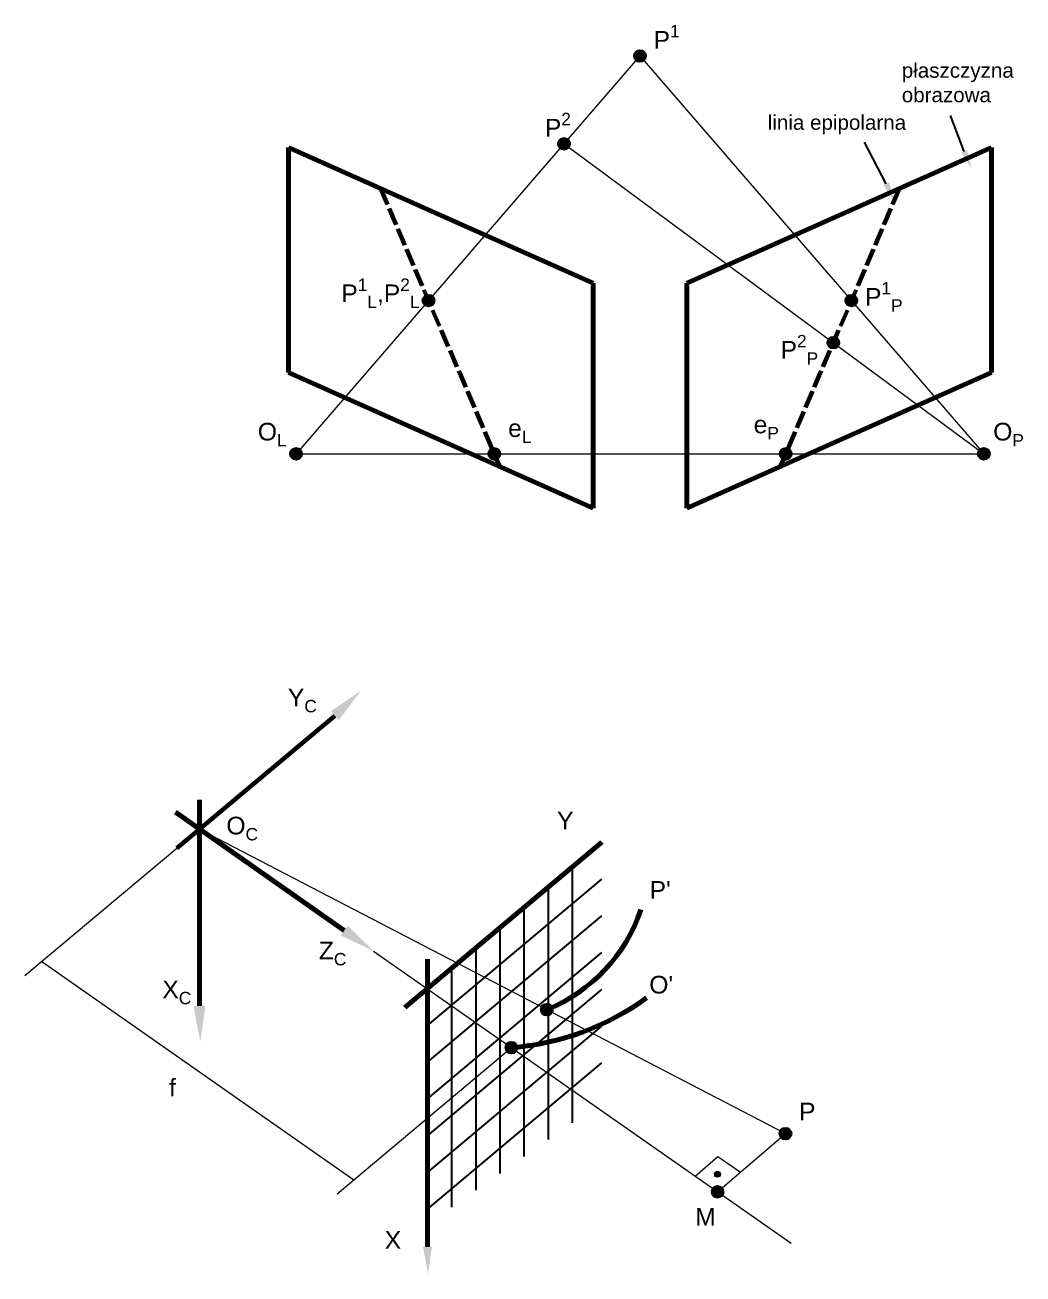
# Model space of a CAD drawing. Header units: millimetres. Extents: x 155 to 5108, y -52 to 2474.
# Drawn here: x 231 to 909, y -52 to 796 of the extents above; entities that cross this region are included whole.
import ezdxf

# ---------------------------------------------------------------- set-up
doc = ezdxf.new("R2010")
doc.units = ezdxf.units.MM
doc.linetypes.add('ACAD_ISO02W100', pattern=[15, 12, -3])
for name, color, linetype, lineweight in [('ciągła cienka', 3, 'Continuous', 30), ('istotna', 210, 'ACAD_ISO02W100', 60), ('pomoc', 253, 'Continuous', 20), ('punkty', 18, 'Continuous', 30), ('siatka_kam', 90, 'Continuous', 30), ('tekst', 2, 'Continuous', 40), ('ukl_wspol', 32, 'Continuous', 100)]:
    doc.layers.add(name, color=color, linetype=linetype, lineweight=lineweight)
doc.styles.get("Standard").update_dxf_attribs({"font": 'arial.ttf'})

# ---------------------------------------------------------------- blocks, each defined once
blk = doc.blocks.new('grot strzalki')
at = {"layer": 'ciągła cienka'}
blk.add_solid([(-0.58, -3.5), (0.58, -3.5), (0, 0)], dxfattribs=at)

msp = doc.modelspace()

# ---------------------------------------------------------------- hatches: boundary and pattern name
at = {"layer": 'pomoc'}
h = msp.add_hatch(color=256, dxfattribs=at)
h.dxf.hatch_style = 1
h.paths.add_polyline_path([(703.505, 15.475, 1), (699.505, 15.475, 1)])
at = {"layer": 'punkty'}
h = msp.add_hatch(color=256, dxfattribs=at)
h.dxf.hatch_style = 1
h.paths.add_polyline_path([(652.927, 775.36, 1), (644.927, 775.36, 1)])
h = msp.add_hatch(color=256, dxfattribs=at)
h.dxf.hatch_style = 1
h.paths.add_polyline_path([(601.336, 715.653, 1), (593.336, 715.653, 1)])
h = msp.add_hatch(color=256, dxfattribs=at)
h.dxf.hatch_style = 1
h.paths.add_polyline_path([(509.311, 609.151, 1), (501.311, 609.151, 1)])
h = msp.add_hatch(color=256, dxfattribs=at)
h.dxf.hatch_style = 1
h.paths.add_polyline_path([(796.542, 609.151, 1), (788.542, 609.151, 1)])
h = msp.add_hatch(color=256, dxfattribs=at)
h.dxf.hatch_style = 1
h.paths.add_polyline_path([(784.271, 580.542, 1), (776.271, 580.542, 1)])
h = msp.add_hatch(color=256, dxfattribs=at)
h.dxf.hatch_style = 1
h.paths.add_polyline_path([(419.347, 505.034, 1), (411.347, 505.034, 1)])
h = msp.add_hatch(color=256, dxfattribs=at)
h.dxf.hatch_style = 1
h.paths.add_polyline_path([(553.971, 505.034, 1), (545.971, 505.034, 1)])
h = msp.add_hatch(color=256, dxfattribs=at)
h.dxf.hatch_style = 1
h.paths.add_polyline_path([(751.882, 505.034, 1), (743.882, 505.034, 1)])
h = msp.add_hatch(color=256, dxfattribs=at)
h.dxf.hatch_style = 1
h.paths.add_polyline_path([(886.506, 505.034, 1), (878.506, 505.034, 1)])
h = msp.add_hatch(color=256, dxfattribs=at)
h.dxf.hatch_style = 1
h.paths.add_polyline_path([(589.639, 127.325, 1), (581.639, 127.325, 1)])
h = msp.add_hatch(color=256, dxfattribs=at)
h.dxf.hatch_style = 1
h.paths.add_polyline_path([(565.642, 101.546, 1), (557.642, 101.546, 1)])
h = msp.add_hatch(color=256, dxfattribs=at)
h.dxf.hatch_style = 1
h.paths.add_polyline_path([(751.75, 43.072, 1), (743.75, 43.072, 1)])
h = msp.add_hatch(color=256, dxfattribs=at)
h.dxf.hatch_style = 1
h.paths.add_polyline_path([(705.621, 3.531, 1), (697.621, 3.531, 1)])

# ---------------------------------------------------------------- linework, layer by layer
at = {"layer": 'ciągła cienka'}
for p, q in [((869.157, 710.539), (859.822, 734.93)), ((816.213, 688.534), (801.438, 716.806))]:
    msp.add_line(p, q, dxfattribs=at)
at = {"layer": 'istotna'}
for p, q in [((472.599, 685.415), (553.733, 496.263)), ((825.255, 685.415), (744.121, 496.263))]:
    msp.add_line(p, q, dxfattribs=at)
at = {"layer": 'pomoc'}
for p, q in [((648.927, 775.36), (415.347, 505.034)), ((648.927, 775.36), (882.506, 505.034)), ((597.336, 715.653), (882.506, 505.034)), ((415.347, 505.034), (882.506, 505.034)), ((349.709, 249.943), (747.75, 43.072)), ((231.208, 150.509), (334.388, 237.087)), ((467.995, 167.118), (751.585, -31.454)), ((242.699, 160.151), (454.632, 11.754)), ((443.141, 2.112), (561.642, 101.546)), ((701.621, 3.531), (747.75, 43.072)), ((686.33, 14.238), (701.868, 27.557)), ((701.868, 27.557), (717.159, 16.85))]:
    msp.add_line(p, q, dxfattribs=at)
msp.add_circle((701.505, 15.475), 2, dxfattribs=at)
at = {"layer": 'punkty'}
for centre in [(648.927, 775.36), (597.336, 715.653), (505.311, 609.151), (792.542, 609.151), (780.271, 580.542), (415.347, 505.034), (549.971, 505.034), (747.882, 505.034), (882.506, 505.034), (585.639, 127.325), (561.642, 101.546), (747.75, 43.072), (701.621, 3.531)]:
    msp.add_circle(centre, 4, dxfattribs=at)
at = {"layer": 'siatka_kam'}
for p, q in [((602.879, 224.131), (602.879, 50.478)), ((504.581, 116.649), (623.082, 216.083)), ((586.496, 210.384), (586.496, 39.007)), ((570.113, 196.637), (570.113, 27.535)), ((504.581, 91.649), (623.082, 191.083)), ((553.73, 182.89), (553.73, 16.064)), ((504.581, 66.649), (623.082, 166.083)), ((537.347, 169.143), (537.347, 4.592)), ((520.964, 155.396), (520.964, -6.879)), ((504.581, 41.649), (623.082, 141.083)), ((504.581, 16.649), (623.082, 116.083)), ((504.581, -8.351), (623.082, 91.083))]:
    msp.add_line(p, q, dxfattribs=at)
at = {"layer": 'ukl_wspol'}
for p, q in [((410.194, 713.222), (617.053, 621.049)), ((410.194, 713.222), (410.194, 560.222)), ((887.66, 713.222), (680.801, 621.049)), ((887.66, 713.222), (887.66, 560.222)), ((617.053, 621.049), (617.053, 468.049)), ((680.801, 621.049), (680.801, 468.049)), ((410.194, 560.222), (617.053, 468.049)), ((887.66, 560.222), (680.801, 468.049)), ((334.388, 237.087), (441.634, 327.077)), ((349.709, 269.943), (349.709, 129.943)), ((333.326, 261.414), (448.007, 181.114)), ((489.26, 128.793), (623.082, 241.083)), ((504.581, 161.649), (504.581, -33.944))]:
    msp.add_line(p, q, dxfattribs=at)
for centre, radius, start, end in [((543.402, 231.083), 112.026, 292.150033, 341.46121), ((548.195, 279.755), 178.716, 274.314909, 306.07184)]:
    msp.add_arc(centre, radius, start, end, dxfattribs=at)

# ---------------------------------------------------------------- block references
at = {"layer": 'siatka_kam'}
for p, xscale, yscale, zscale, rotation in [((874.231, 698.776), 3.660121873798516, 3.660121873798516, 3.660121873798516, 203.3313684890945), ((821.609, 676.916), 3.660121873798515, 3.660121873798515, 3.660121873798515, 204.9102102590559), ((459.295, 343.914), 6.971660711997174, 6.971660711997174, 6.971660711997174, 313.6307808686382), ((467.995, 167.118), 6.971660711997175, 6.971660711997175, 6.971660711997175, 234.9999999999996), ((350.274, 105.549), 6.971660711997174, 6.971660711997174, 6.971660711997174, 181.3272608441417), ((585.639, 127.325), 3.485830355998587, 3.485830355998587, 3.485830355998587, 115.8322054385648), ((561.642, 101.546), 3.485830355998587, 3.485830355998587, 3.485830355998587, 98.28045802042318), ((505.005, -52.24), 5.22874553399788, 5.22874553399788, 5.22874553399788, 181.3272608441417)]:
    msp.add_blockref('grot strzalki', p, dxfattribs=dict(at, xscale=xscale, yscale=yscale, zscale=zscale, rotation=rotation))

# ---------------------------------------------------------------- texts
at = {"layer": 'tekst', "attachment_point": 1}
for s, width, insert, char_height in [('\\A1;P{\\H0.7x;\\S1^ ;}', 12.42658, (658.147, 796.401), 12), ('\\A1;płaszczyzna obrazowa', 85.66037, (826.749, 770.551), 10), ('\\A1;P{\\H0.7x;\\S2^ ;}', 13.87139, (584.307, 736.695), 12), ('\\A1;linia epipolarna', 115.70106, (735.721, 735.179), 10), ('\\A1;P{\\H0.7x;\\S1^ ;\\S^ L;\\H1.4286x;,P\\H0.7x;\\S2^ ;\\S^ L;}', 12.42658, (446.055, 624.142), 12), ('\\A1;P{\\H0.7x;\\S1^ ;\\S^ P;}', 12.42658, (801.763, 621.765), 12), ('\\A1;P{\\H0.7x;\\S2^ ;\\S^ P;}', 12.42658, (744.391, 585.791), 12), ('\\A1;O{\\H0.7x;\\S^ L;}', 12.42658, (389.326, 526.075), 12), ('\\A1;e{\\H0.7x;\\S^ P;}', 12.42658, (726.139, 530.952), 12), ('\\A1;O{\\H0.7x;\\S^ P;}', 12.42658, (888.843, 526.075), 12), ('\\A1;e{\\H0.7x;\\S^ L;}', 12.42658, (559.357, 528.463), 12), ('\\A1;Y{\\H0.7x;\\S^ C;}', 12.42658, (409.762, 345.43), 12), ('\\A1;O{\\H0.7x;\\S^ C;}', 12.42658, (367.986, 258.418), 12), ('\\A1;Y', 12.42658, (592.606, 261.804), 12), ("P'", 12.42658, (655.454, 214.668), 12), ('\\A1;Z{\\H0.7x;\\S^ C;}', 12.42658, (430.785, 173.512), 12), ('\\A1;X{\\H0.7x;\\S^ C;}', 13.12062, (324.48, 147.075), 12), ("O'", 12.42658, (655.221, 150.301), 12), ('\\A1;f', 12.42658, (329.064, 80.34), 12), ('P', 12.42658, (756.971, 64.114), 12), ('M', 12.42658, (686.449, -7.422), 12), ('\\A1;X', 12.42658, (475.523, -23.19), 12)]:
    msp.add_mtext_dynamic_manual_height_columns(s, width=width, gutter_width=12.5, heights=[0], dxfattribs=dict(at, insert=insert, char_height=char_height))

doc.saveas('drawing.dxf')
